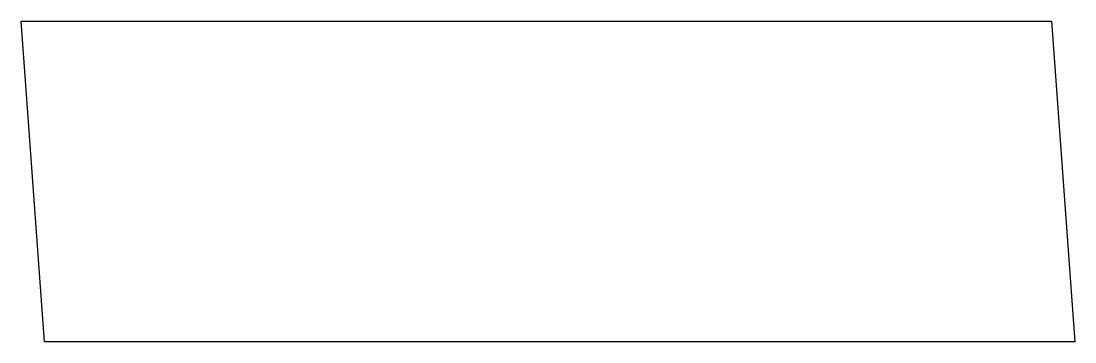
# Model space of a CAD drawing. Header units: millimetres. Extents: x 0 to 998, y 0 to 304.
import ezdxf

# ---------------------------------------------------------------- set-up
doc = ezdxf.new("R2010")
doc.units = ezdxf.units.MM

msp = doc.modelspace()

# ---------------------------------------------------------------- linework, layer by layer
msp.add_lwpolyline([(671.19, 303.71), (762.58, 303.71), (762.58, 303.71), (975.82, 303.71), (998.16, 0), (998.16, 0), (784.92, 0), (693.53, 0), (693.51, 0), (22.34, 0), (0, 303.71)], close=True)

doc.saveas('drawing.dxf')
